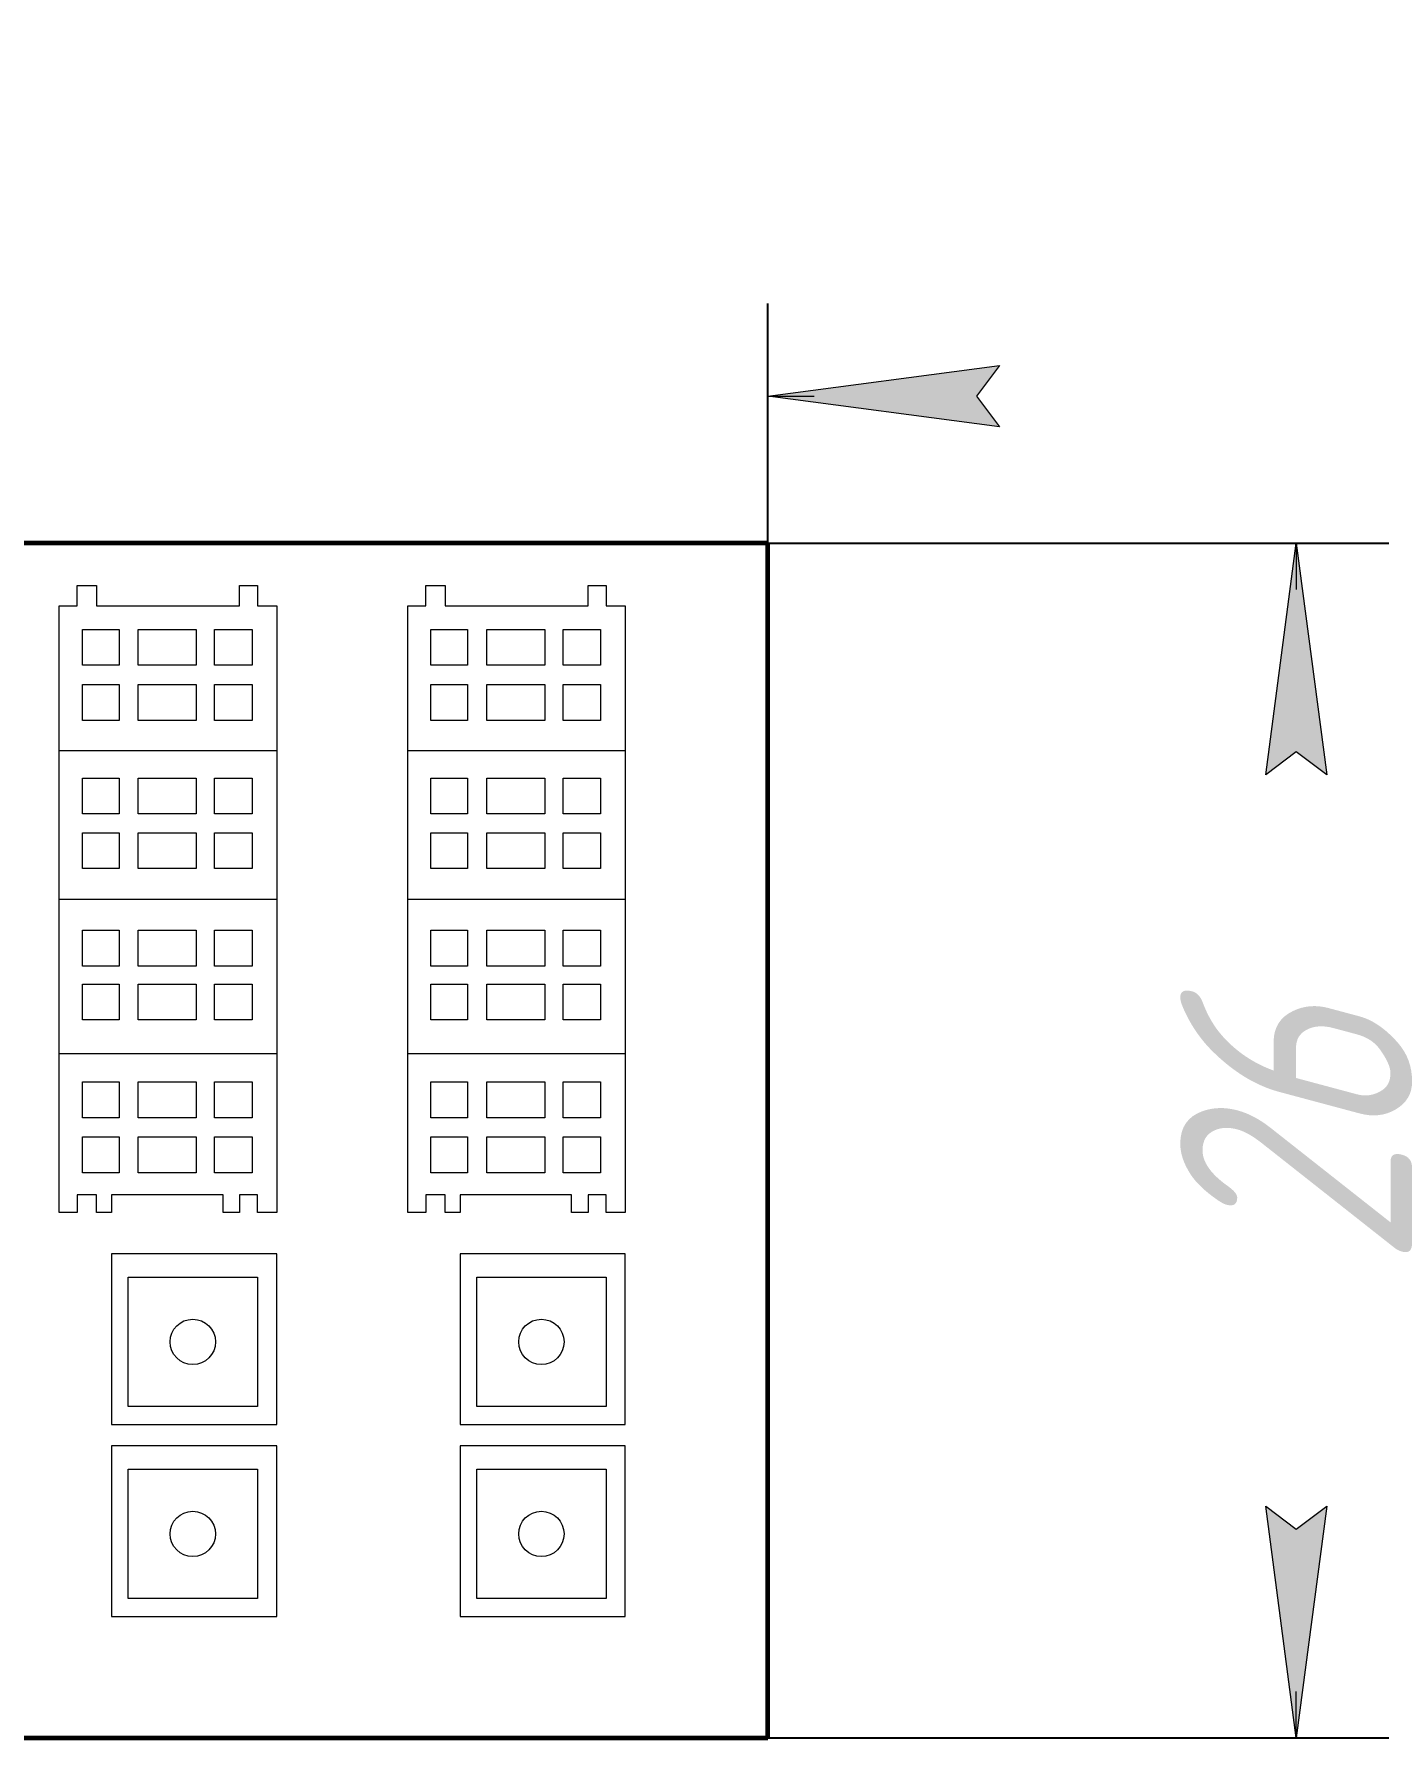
# Model space of a CAD drawing. Header units: millimetres. Extents: x 65 to 189, y 147 to 292.
# Drawn here: x 159.98 to 189.2, y 241.64 to 278.39 of the extents above; entities that cross this region are included whole.
import ezdxf

# ---------------------------------------------------------------- set-up
doc = ezdxf.new("R2010")
doc.units = ezdxf.units.MM
doc.linetypes.add('K5LT_BASIC', pattern=[0])
doc.linetypes.add('K5LT_THIN', pattern=[0])
doc.styles.add('KDIMTEXTSTYLE', font='GOST_AU.SHX', dxfattribs={"width": 0.96, "oblique": 15, "height": 5})
doc.dimstyles.new('KDIMSTYLE (1.00)', dxfattribs={"dimtxt": 5, "dimasz": 1, "dimexe": 2, "dimexo": 0, "dimgap": 1, "dimtad": 1, "dimtxsty": 'KDIMTEXTSTYLE', "dimsah": 1, "dimcen": 0, "dimdle": 1, "dimadec": 0, "dimazin": 0, "dimtfac": 0.667, "dimtmove": 0, "dimatfit": 3, "dimfxl": 1, "dimtvp": 1, "dimtolj": 1, "dimtzin": 0, "dimarcsym": 0})

# ---------------------------------------------------------------- blocks, each defined once
blk = doc.blocks.new('KDIMARROW_01')
blk.add_hatch(color=0).paths.add_polyline_path([(0, 0), (-5, 0.658), (-4.5, 0), (-5, -0.658)])
at = {"color": 0, "linetype": 'K5LT_THIN', "lineweight": 18}
for p, q in [((-4.5, 0), (-5, 0.658)), ((-5, 0.658), (0, 0)), ((0, 0), (-5, -0.658)), ((-5, -0.658), (-4.5, 0)), ((0, 0), (-1, 0))]:
    blk.add_line(p, q, dxfattribs=at)
blk = doc.blocks.new('U4')
at = {"color": 5, "linetype": 'K5LT_BASIC', "lineweight": 60, "true_color": 0x0000ff}
for p, q in [((175.805, 267.414), (134.805, 267.414)), ((134.805, 267.414), (134.805, 241.643)), ((175.805, 241.643), (175.805, 267.414)), ((134.805, 241.643), (175.805, 241.643))]:
    blk.add_line(p, q, dxfattribs=at)
blk = doc.blocks.new('U124')
at = {"color": 7, "linetype": 'K5LT_THIN', "lineweight": 18}
for p, q in [((161.024, 265.55), (161.814, 265.55)), ((161.024, 264.778), (161.024, 265.55)), ((161.814, 265.55), (161.814, 264.778)), ((161.814, 264.778), (161.024, 264.778))]:
    blk.add_line(p, q, dxfattribs=at)
blk = doc.blocks.new('U125')
at = {"color": 7, "linetype": 'K5LT_THIN', "lineweight": 18}
for p, q in [((162.226, 265.55), (163.48, 265.55)), ((162.226, 264.778), (162.226, 265.55)), ((163.48, 265.55), (163.48, 264.778)), ((163.48, 264.778), (162.226, 264.778))]:
    blk.add_line(p, q, dxfattribs=at)
blk = doc.blocks.new('U126')
at = {"color": 7, "linetype": 'K5LT_THIN', "lineweight": 18}
for p, q in [((163.874, 265.55), (164.682, 265.55)), ((163.874, 264.778), (163.874, 265.55)), ((164.682, 265.55), (164.682, 264.778)), ((164.682, 264.778), (163.874, 264.778))]:
    blk.add_line(p, q, dxfattribs=at)
blk = doc.blocks.new('U123')
for name in ['U124', 'U125', 'U126']:
    blk.add_blockref(name, (0, 0))
blk = doc.blocks.new('U128')
at = {"color": 7, "linetype": 'K5LT_THIN', "lineweight": 18}
for p, q in [((161.024, 264.363), (161.814, 264.363)), ((161.024, 263.591), (161.024, 264.363)), ((161.814, 264.363), (161.814, 263.591)), ((161.814, 263.591), (161.024, 263.591))]:
    blk.add_line(p, q, dxfattribs=at)
blk = doc.blocks.new('U129')
at = {"color": 7, "linetype": 'K5LT_THIN', "lineweight": 18}
for p, q in [((162.226, 264.363), (163.48, 264.363)), ((162.226, 263.591), (162.226, 264.363)), ((163.48, 264.363), (163.48, 263.591)), ((163.48, 263.591), (162.226, 263.591))]:
    blk.add_line(p, q, dxfattribs=at)
blk = doc.blocks.new('U130')
at = {"color": 7, "linetype": 'K5LT_THIN', "lineweight": 18}
for p, q in [((163.874, 264.363), (164.682, 264.363)), ((163.874, 263.591), (163.874, 264.363)), ((164.682, 264.363), (164.682, 263.591)), ((164.682, 263.591), (163.874, 263.591))]:
    blk.add_line(p, q, dxfattribs=at)
blk = doc.blocks.new('U127')
for name in ['U128', 'U129', 'U130']:
    blk.add_blockref(name, (0, 0))
blk = doc.blocks.new('U132')
at = {"color": 7, "linetype": 'K5LT_THIN', "lineweight": 18}
for p, q in [((161.024, 262.345), (161.814, 262.345)), ((161.024, 261.573), (161.024, 262.345)), ((161.814, 262.345), (161.814, 261.573)), ((161.814, 261.573), (161.024, 261.573))]:
    blk.add_line(p, q, dxfattribs=at)
blk = doc.blocks.new('U133')
at = {"color": 7, "linetype": 'K5LT_THIN', "lineweight": 18}
for p, q in [((162.226, 262.345), (163.48, 262.345)), ((162.226, 261.573), (162.226, 262.345)), ((163.48, 262.345), (163.48, 261.573)), ((163.48, 261.573), (162.226, 261.573))]:
    blk.add_line(p, q, dxfattribs=at)
blk = doc.blocks.new('U134')
at = {"color": 7, "linetype": 'K5LT_THIN', "lineweight": 18}
for p, q in [((163.874, 262.345), (164.682, 262.345)), ((163.874, 261.573), (163.874, 262.345)), ((164.682, 262.345), (164.682, 261.573)), ((164.682, 261.573), (163.874, 261.573))]:
    blk.add_line(p, q, dxfattribs=at)
blk = doc.blocks.new('U131')
for name in ['U132', 'U133', 'U134']:
    blk.add_blockref(name, (0, 0))
blk = doc.blocks.new('U136')
at = {"color": 7, "linetype": 'K5LT_THIN', "lineweight": 18}
for p, q in [((161.024, 261.166), (161.814, 261.166)), ((161.024, 260.394), (161.024, 261.166)), ((161.814, 261.166), (161.814, 260.394)), ((161.814, 260.394), (161.024, 260.394))]:
    blk.add_line(p, q, dxfattribs=at)
blk = doc.blocks.new('U137')
at = {"color": 7, "linetype": 'K5LT_THIN', "lineweight": 18}
for p, q in [((162.226, 261.166), (163.48, 261.166)), ((162.226, 260.394), (162.226, 261.166)), ((163.48, 261.166), (163.48, 260.394)), ((163.48, 260.394), (162.226, 260.394))]:
    blk.add_line(p, q, dxfattribs=at)
blk = doc.blocks.new('U138')
at = {"color": 7, "linetype": 'K5LT_THIN', "lineweight": 18}
for p, q in [((163.874, 261.166), (164.682, 261.166)), ((163.874, 260.394), (163.874, 261.166)), ((164.682, 261.166), (164.682, 260.394)), ((164.682, 260.394), (163.874, 260.394))]:
    blk.add_line(p, q, dxfattribs=at)
blk = doc.blocks.new('U135')
for name in ['U136', 'U137', 'U138']:
    blk.add_blockref(name, (0, 0))
blk = doc.blocks.new('U140')
at = {"color": 7, "linetype": 'K5LT_THIN', "lineweight": 18}
for p, q in [((161.024, 259.064), (161.814, 259.064)), ((161.024, 258.292), (161.024, 259.064)), ((161.814, 259.064), (161.814, 258.292)), ((161.814, 258.292), (161.024, 258.292))]:
    blk.add_line(p, q, dxfattribs=at)
blk = doc.blocks.new('U141')
at = {"color": 7, "linetype": 'K5LT_THIN', "lineweight": 18}
for p, q in [((162.226, 259.064), (163.48, 259.064)), ((162.226, 258.292), (162.226, 259.064)), ((163.48, 259.064), (163.48, 258.292)), ((163.48, 258.292), (162.226, 258.292))]:
    blk.add_line(p, q, dxfattribs=at)
blk = doc.blocks.new('U142')
at = {"color": 7, "linetype": 'K5LT_THIN', "lineweight": 18}
for p, q in [((163.874, 259.064), (164.682, 259.064)), ((163.874, 258.292), (163.874, 259.064)), ((164.682, 259.064), (164.682, 258.292)), ((164.682, 258.292), (163.874, 258.292))]:
    blk.add_line(p, q, dxfattribs=at)
blk = doc.blocks.new('U139')
for name in ['U140', 'U141', 'U142']:
    blk.add_blockref(name, (0, 0))
blk = doc.blocks.new('U144')
at = {"color": 7, "linetype": 'K5LT_THIN', "lineweight": 18}
for p, q in [((161.024, 257.903), (161.814, 257.903)), ((161.024, 257.131), (161.024, 257.903)), ((161.814, 257.903), (161.814, 257.131)), ((161.814, 257.131), (161.024, 257.131))]:
    blk.add_line(p, q, dxfattribs=at)
blk = doc.blocks.new('U145')
at = {"color": 7, "linetype": 'K5LT_THIN', "lineweight": 18}
for p, q in [((162.226, 257.903), (163.48, 257.903)), ((162.226, 257.131), (162.226, 257.903)), ((163.48, 257.903), (163.48, 257.131)), ((163.48, 257.131), (162.226, 257.131))]:
    blk.add_line(p, q, dxfattribs=at)
blk = doc.blocks.new('U146')
at = {"color": 7, "linetype": 'K5LT_THIN', "lineweight": 18}
for p, q in [((163.874, 257.903), (164.682, 257.903)), ((163.874, 257.131), (163.874, 257.903)), ((164.682, 257.903), (164.682, 257.131)), ((164.682, 257.131), (163.874, 257.131))]:
    blk.add_line(p, q, dxfattribs=at)
blk = doc.blocks.new('U143')
for name in ['U144', 'U145', 'U146']:
    blk.add_blockref(name, (0, 0))
blk = doc.blocks.new('U148')
at = {"color": 7, "linetype": 'K5LT_THIN', "lineweight": 18}
for p, q in [((161.024, 254.606), (161.814, 254.606)), ((161.024, 253.834), (161.024, 254.606)), ((161.814, 254.606), (161.814, 253.834)), ((161.814, 253.834), (161.024, 253.834))]:
    blk.add_line(p, q, dxfattribs=at)
blk = doc.blocks.new('U149')
at = {"color": 7, "linetype": 'K5LT_THIN', "lineweight": 18}
for p, q in [((162.226, 254.606), (163.48, 254.606)), ((162.226, 253.834), (162.226, 254.606)), ((163.48, 254.606), (163.48, 253.834)), ((163.48, 253.834), (162.226, 253.834))]:
    blk.add_line(p, q, dxfattribs=at)
blk = doc.blocks.new('U150')
at = {"color": 7, "linetype": 'K5LT_THIN', "lineweight": 18}
for p, q in [((163.874, 254.606), (164.682, 254.606)), ((163.874, 253.834), (163.874, 254.606)), ((164.682, 254.606), (164.682, 253.834)), ((164.682, 253.834), (163.874, 253.834))]:
    blk.add_line(p, q, dxfattribs=at)
blk = doc.blocks.new('U147')
for name in ['U148', 'U149', 'U150']:
    blk.add_blockref(name, (0, 0))
blk = doc.blocks.new('U152')
at = {"color": 7, "linetype": 'K5LT_THIN', "lineweight": 18}
for p, q in [((161.024, 255.791), (161.814, 255.791)), ((161.024, 255.019), (161.024, 255.791)), ((161.814, 255.791), (161.814, 255.019)), ((161.814, 255.019), (161.024, 255.019))]:
    blk.add_line(p, q, dxfattribs=at)
blk = doc.blocks.new('U153')
at = {"color": 7, "linetype": 'K5LT_THIN', "lineweight": 18}
for p, q in [((162.226, 255.791), (163.48, 255.791)), ((162.226, 255.019), (162.226, 255.791)), ((163.48, 255.791), (163.48, 255.019)), ((163.48, 255.019), (162.226, 255.019))]:
    blk.add_line(p, q, dxfattribs=at)
blk = doc.blocks.new('U154')
at = {"color": 7, "linetype": 'K5LT_THIN', "lineweight": 18}
for p, q in [((163.874, 255.791), (164.682, 255.791)), ((163.874, 255.019), (163.874, 255.791)), ((164.682, 255.791), (164.682, 255.019)), ((164.682, 255.019), (163.874, 255.019))]:
    blk.add_line(p, q, dxfattribs=at)
blk = doc.blocks.new('U151')
for name in ['U152', 'U153', 'U154']:
    blk.add_blockref(name, (0, 0))
blk = doc.blocks.new('U156')
at = {"color": 7, "linetype": 'K5LT_THIN', "lineweight": 18}
for p, q in [((165.214, 252.084), (161.653, 252.084)), ((161.653, 252.084), (161.653, 248.404)), ((165.214, 248.404), (165.214, 252.084)), ((161.653, 248.404), (165.214, 248.404))]:
    blk.add_line(p, q, dxfattribs=at)
blk = doc.blocks.new('U157')
at = {"color": 7, "linetype": 'K5LT_THIN', "lineweight": 18}
for p, q in [((162.009, 251.579), (164.798, 251.579)), ((162.009, 248.79), (162.009, 251.579)), ((164.798, 251.579), (164.798, 248.79)), ((164.798, 248.79), (162.009, 248.79))]:
    blk.add_line(p, q, dxfattribs=at)
blk = doc.blocks.new('U155')
at = {"color": 7, "linetype": 'K5LT_THIN', "lineweight": 18}
blk.add_circle((163.404, 250.185), 0.489, dxfattribs=at)
for name in ['U156', 'U157']:
    blk.add_blockref(name, (0, 0))
blk = doc.blocks.new('U159')
at = {"color": 7, "linetype": 'K5LT_THIN', "lineweight": 18}
for p, q in [((165.214, 247.943), (161.653, 247.943)), ((161.653, 247.943), (161.653, 244.263)), ((165.214, 244.263), (165.214, 247.943)), ((161.653, 244.263), (165.214, 244.263))]:
    blk.add_line(p, q, dxfattribs=at)
blk = doc.blocks.new('U160')
at = {"color": 7, "linetype": 'K5LT_THIN', "lineweight": 18}
for p, q in [((162.009, 247.438), (164.798, 247.438)), ((162.009, 244.649), (162.009, 247.438)), ((164.798, 247.438), (164.798, 244.649)), ((164.798, 244.649), (162.009, 244.649))]:
    blk.add_line(p, q, dxfattribs=at)
blk = doc.blocks.new('U158')
at = {"color": 7, "linetype": 'K5LT_THIN', "lineweight": 18}
blk.add_circle((163.404, 246.043), 0.489, dxfattribs=at)
for name in ['U159', 'U160']:
    blk.add_blockref(name, (0, 0))
blk = doc.blocks.new('U122')
at = {"color": 7, "linetype": 'K5LT_THIN', "lineweight": 18}
for p, q in [((160.911, 266.061), (160.911, 266.499)), ((160.911, 266.499), (161.326, 266.499)), ((161.326, 266.499), (161.326, 266.061)), ((164.413, 266.061), (164.413, 266.499)), ((164.413, 266.499), (164.798, 266.499)), ((164.798, 266.499), (164.798, 266.061)), ((160.525, 266.061), (160.911, 266.061)), ((160.525, 252.974), (160.525, 266.061)), ((161.326, 266.061), (164.413, 266.061)), ((164.798, 266.061), (165.214, 266.061)), ((165.214, 266.061), (165.214, 252.974)), ((160.525, 262.938), (165.214, 262.938)), ((160.525, 259.733), (165.214, 259.733)), ((160.525, 256.408), (165.214, 256.408)), ((161.326, 253.36), (160.911, 253.36)), ((160.911, 253.36), (160.911, 252.974)), ((161.326, 252.974), (161.326, 253.36)), ((164.057, 253.36), (161.653, 253.36)), ((161.653, 253.36), (161.653, 252.974)), ((164.057, 252.974), (164.057, 253.36)), ((164.798, 253.36), (164.413, 253.36)), ((164.413, 253.36), (164.413, 252.974)), ((164.798, 252.974), (164.798, 253.36)), ((160.911, 252.974), (160.525, 252.974)), ((161.653, 252.974), (161.326, 252.974)), ((164.413, 252.974), (164.057, 252.974)), ((165.214, 252.974), (164.798, 252.974))]:
    blk.add_line(p, q, dxfattribs=at)
for name in ['U123', 'U127', 'U131', 'U135', 'U139', 'U143', 'U151', 'U147', 'U155', 'U158']:
    blk.add_blockref(name, (0, 0))
blk = doc.blocks.new('U163')
at = {"color": 7, "linetype": 'K5LT_THIN', "lineweight": 18}
for p, q in [((168.541, 265.55), (169.331, 265.55)), ((168.541, 264.778), (168.541, 265.55)), ((169.331, 265.55), (169.331, 264.778)), ((169.331, 264.778), (168.541, 264.778))]:
    blk.add_line(p, q, dxfattribs=at)
blk = doc.blocks.new('U164')
at = {"color": 7, "linetype": 'K5LT_THIN', "lineweight": 18}
for p, q in [((169.744, 265.55), (170.997, 265.55)), ((169.744, 264.778), (169.744, 265.55)), ((170.997, 265.55), (170.997, 264.778)), ((170.997, 264.778), (169.744, 264.778))]:
    blk.add_line(p, q, dxfattribs=at)
blk = doc.blocks.new('U165')
at = {"color": 7, "linetype": 'K5LT_THIN', "lineweight": 18}
for p, q in [((171.392, 265.55), (172.199, 265.55)), ((171.392, 264.778), (171.392, 265.55)), ((172.199, 265.55), (172.199, 264.778)), ((172.199, 264.778), (171.392, 264.778))]:
    blk.add_line(p, q, dxfattribs=at)
blk = doc.blocks.new('U162')
for name in ['U163', 'U164', 'U165']:
    blk.add_blockref(name, (0, 0))
blk = doc.blocks.new('U167')
at = {"color": 7, "linetype": 'K5LT_THIN', "lineweight": 18}
for p, q in [((168.541, 264.363), (169.331, 264.363)), ((168.541, 263.591), (168.541, 264.363)), ((169.331, 264.363), (169.331, 263.591)), ((169.331, 263.591), (168.541, 263.591))]:
    blk.add_line(p, q, dxfattribs=at)
blk = doc.blocks.new('U168')
at = {"color": 7, "linetype": 'K5LT_THIN', "lineweight": 18}
for p, q in [((169.744, 264.363), (170.997, 264.363)), ((169.744, 263.591), (169.744, 264.363)), ((170.997, 264.363), (170.997, 263.591)), ((170.997, 263.591), (169.744, 263.591))]:
    blk.add_line(p, q, dxfattribs=at)
blk = doc.blocks.new('U169')
at = {"color": 7, "linetype": 'K5LT_THIN', "lineweight": 18}
for p, q in [((171.392, 264.363), (172.199, 264.363)), ((171.392, 263.591), (171.392, 264.363)), ((172.199, 264.363), (172.199, 263.591)), ((172.199, 263.591), (171.392, 263.591))]:
    blk.add_line(p, q, dxfattribs=at)
blk = doc.blocks.new('U166')
for name in ['U167', 'U168', 'U169']:
    blk.add_blockref(name, (0, 0))
blk = doc.blocks.new('U171')
at = {"color": 7, "linetype": 'K5LT_THIN', "lineweight": 18}
for p, q in [((168.541, 262.345), (169.331, 262.345)), ((168.541, 261.573), (168.541, 262.345)), ((169.331, 262.345), (169.331, 261.573)), ((169.331, 261.573), (168.541, 261.573))]:
    blk.add_line(p, q, dxfattribs=at)
blk = doc.blocks.new('U172')
at = {"color": 7, "linetype": 'K5LT_THIN', "lineweight": 18}
for p, q in [((169.744, 262.345), (170.997, 262.345)), ((169.744, 261.573), (169.744, 262.345)), ((170.997, 262.345), (170.997, 261.573)), ((170.997, 261.573), (169.744, 261.573))]:
    blk.add_line(p, q, dxfattribs=at)
blk = doc.blocks.new('U173')
at = {"color": 7, "linetype": 'K5LT_THIN', "lineweight": 18}
for p, q in [((171.392, 262.345), (172.199, 262.345)), ((171.392, 261.573), (171.392, 262.345)), ((172.199, 262.345), (172.199, 261.573)), ((172.199, 261.573), (171.392, 261.573))]:
    blk.add_line(p, q, dxfattribs=at)
blk = doc.blocks.new('U170')
for name in ['U171', 'U172', 'U173']:
    blk.add_blockref(name, (0, 0))
blk = doc.blocks.new('U175')
at = {"color": 7, "linetype": 'K5LT_THIN', "lineweight": 18}
for p, q in [((168.541, 261.166), (169.331, 261.166)), ((168.541, 260.394), (168.541, 261.166)), ((169.331, 261.166), (169.331, 260.394)), ((169.331, 260.394), (168.541, 260.394))]:
    blk.add_line(p, q, dxfattribs=at)
blk = doc.blocks.new('U176')
at = {"color": 7, "linetype": 'K5LT_THIN', "lineweight": 18}
for p, q in [((169.744, 261.166), (170.997, 261.166)), ((169.744, 260.394), (169.744, 261.166)), ((170.997, 261.166), (170.997, 260.394)), ((170.997, 260.394), (169.744, 260.394))]:
    blk.add_line(p, q, dxfattribs=at)
blk = doc.blocks.new('U177')
at = {"color": 7, "linetype": 'K5LT_THIN', "lineweight": 18}
for p, q in [((171.392, 261.166), (172.199, 261.166)), ((171.392, 260.394), (171.392, 261.166)), ((172.199, 261.166), (172.199, 260.394)), ((172.199, 260.394), (171.392, 260.394))]:
    blk.add_line(p, q, dxfattribs=at)
blk = doc.blocks.new('U174')
for name in ['U175', 'U176', 'U177']:
    blk.add_blockref(name, (0, 0))
blk = doc.blocks.new('U179')
at = {"color": 7, "linetype": 'K5LT_THIN', "lineweight": 18}
for p, q in [((168.541, 259.064), (169.331, 259.064)), ((168.541, 258.292), (168.541, 259.064)), ((169.331, 259.064), (169.331, 258.292)), ((169.331, 258.292), (168.541, 258.292))]:
    blk.add_line(p, q, dxfattribs=at)
blk = doc.blocks.new('U180')
at = {"color": 7, "linetype": 'K5LT_THIN', "lineweight": 18}
for p, q in [((169.744, 259.064), (170.997, 259.064)), ((169.744, 258.292), (169.744, 259.064)), ((170.997, 259.064), (170.997, 258.292)), ((170.997, 258.292), (169.744, 258.292))]:
    blk.add_line(p, q, dxfattribs=at)
blk = doc.blocks.new('U181')
at = {"color": 7, "linetype": 'K5LT_THIN', "lineweight": 18}
for p, q in [((171.392, 259.064), (172.199, 259.064)), ((171.392, 258.292), (171.392, 259.064)), ((172.199, 259.064), (172.199, 258.292)), ((172.199, 258.292), (171.392, 258.292))]:
    blk.add_line(p, q, dxfattribs=at)
blk = doc.blocks.new('U178')
for name in ['U179', 'U180', 'U181']:
    blk.add_blockref(name, (0, 0))
blk = doc.blocks.new('U183')
at = {"color": 7, "linetype": 'K5LT_THIN', "lineweight": 18}
for p, q in [((168.541, 257.903), (169.331, 257.903)), ((168.541, 257.131), (168.541, 257.903)), ((169.331, 257.903), (169.331, 257.131)), ((169.331, 257.131), (168.541, 257.131))]:
    blk.add_line(p, q, dxfattribs=at)
blk = doc.blocks.new('U184')
at = {"color": 7, "linetype": 'K5LT_THIN', "lineweight": 18}
for p, q in [((169.744, 257.903), (170.997, 257.903)), ((169.744, 257.131), (169.744, 257.903)), ((170.997, 257.903), (170.997, 257.131)), ((170.997, 257.131), (169.744, 257.131))]:
    blk.add_line(p, q, dxfattribs=at)
blk = doc.blocks.new('U185')
at = {"color": 7, "linetype": 'K5LT_THIN', "lineweight": 18}
for p, q in [((171.392, 257.903), (172.199, 257.903)), ((171.392, 257.131), (171.392, 257.903)), ((172.199, 257.903), (172.199, 257.131)), ((172.199, 257.131), (171.392, 257.131))]:
    blk.add_line(p, q, dxfattribs=at)
blk = doc.blocks.new('U182')
for name in ['U183', 'U184', 'U185']:
    blk.add_blockref(name, (0, 0))
blk = doc.blocks.new('U187')
at = {"color": 7, "linetype": 'K5LT_THIN', "lineweight": 18}
for p, q in [((168.541, 254.606), (169.331, 254.606)), ((168.541, 253.834), (168.541, 254.606)), ((169.331, 254.606), (169.331, 253.834)), ((169.331, 253.834), (168.541, 253.834))]:
    blk.add_line(p, q, dxfattribs=at)
blk = doc.blocks.new('U188')
at = {"color": 7, "linetype": 'K5LT_THIN', "lineweight": 18}
for p, q in [((169.744, 254.606), (170.997, 254.606)), ((169.744, 253.834), (169.744, 254.606)), ((170.997, 254.606), (170.997, 253.834)), ((170.997, 253.834), (169.744, 253.834))]:
    blk.add_line(p, q, dxfattribs=at)
blk = doc.blocks.new('U189')
at = {"color": 7, "linetype": 'K5LT_THIN', "lineweight": 18}
for p, q in [((171.392, 254.606), (172.199, 254.606)), ((171.392, 253.834), (171.392, 254.606)), ((172.199, 254.606), (172.199, 253.834)), ((172.199, 253.834), (171.392, 253.834))]:
    blk.add_line(p, q, dxfattribs=at)
blk = doc.blocks.new('U186')
for name in ['U187', 'U188', 'U189']:
    blk.add_blockref(name, (0, 0))
blk = doc.blocks.new('U191')
at = {"color": 7, "linetype": 'K5LT_THIN', "lineweight": 18}
for p, q in [((168.541, 255.791), (169.331, 255.791)), ((168.541, 255.019), (168.541, 255.791)), ((169.331, 255.791), (169.331, 255.019)), ((169.331, 255.019), (168.541, 255.019))]:
    blk.add_line(p, q, dxfattribs=at)
blk = doc.blocks.new('U192')
at = {"color": 7, "linetype": 'K5LT_THIN', "lineweight": 18}
for p, q in [((169.744, 255.791), (170.997, 255.791)), ((169.744, 255.019), (169.744, 255.791)), ((170.997, 255.791), (170.997, 255.019)), ((170.997, 255.019), (169.744, 255.019))]:
    blk.add_line(p, q, dxfattribs=at)
blk = doc.blocks.new('U193')
at = {"color": 7, "linetype": 'K5LT_THIN', "lineweight": 18}
for p, q in [((171.392, 255.791), (172.199, 255.791)), ((171.392, 255.019), (171.392, 255.791)), ((172.199, 255.791), (172.199, 255.019)), ((172.199, 255.019), (171.392, 255.019))]:
    blk.add_line(p, q, dxfattribs=at)
blk = doc.blocks.new('U190')
for name in ['U191', 'U192', 'U193']:
    blk.add_blockref(name, (0, 0))
blk = doc.blocks.new('U195')
at = {"color": 7, "linetype": 'K5LT_THIN', "lineweight": 18}
for p, q in [((172.731, 252.084), (169.17, 252.084)), ((169.17, 252.084), (169.17, 248.404)), ((172.731, 248.404), (172.731, 252.084)), ((169.17, 248.404), (172.731, 248.404))]:
    blk.add_line(p, q, dxfattribs=at)
blk = doc.blocks.new('U196')
at = {"color": 7, "linetype": 'K5LT_THIN', "lineweight": 18}
for p, q in [((169.527, 251.579), (172.316, 251.579)), ((169.527, 248.79), (169.527, 251.579)), ((172.316, 251.579), (172.316, 248.79)), ((172.316, 248.79), (169.527, 248.79))]:
    blk.add_line(p, q, dxfattribs=at)
blk = doc.blocks.new('U194')
at = {"color": 7, "linetype": 'K5LT_THIN', "lineweight": 18}
blk.add_circle((170.921, 250.185), 0.489, dxfattribs=at)
for name in ['U195', 'U196']:
    blk.add_blockref(name, (0, 0))
blk = doc.blocks.new('U198')
at = {"color": 7, "linetype": 'K5LT_THIN', "lineweight": 18}
for p, q in [((172.731, 247.943), (169.17, 247.943)), ((169.17, 247.943), (169.17, 244.263)), ((172.731, 244.263), (172.731, 247.943)), ((169.17, 244.263), (172.731, 244.263))]:
    blk.add_line(p, q, dxfattribs=at)
blk = doc.blocks.new('U199')
at = {"color": 7, "linetype": 'K5LT_THIN', "lineweight": 18}
for p, q in [((169.527, 247.438), (172.316, 247.438)), ((169.527, 244.649), (169.527, 247.438)), ((172.316, 247.438), (172.316, 244.649)), ((172.316, 244.649), (169.527, 244.649))]:
    blk.add_line(p, q, dxfattribs=at)
blk = doc.blocks.new('U197')
at = {"color": 7, "linetype": 'K5LT_THIN', "lineweight": 18}
blk.add_circle((170.921, 246.043), 0.489, dxfattribs=at)
for name in ['U198', 'U199']:
    blk.add_blockref(name, (0, 0))
blk = doc.blocks.new('U161')
at = {"color": 7, "linetype": 'K5LT_THIN', "lineweight": 18}
for p, q in [((168.429, 266.061), (168.429, 266.499)), ((168.429, 266.499), (168.844, 266.499)), ((168.844, 266.499), (168.844, 266.061)), ((171.93, 266.061), (171.93, 266.499)), ((171.93, 266.499), (172.316, 266.499)), ((172.316, 266.499), (172.316, 266.061)), ((168.043, 266.061), (168.429, 266.061)), ((168.043, 252.974), (168.043, 266.061)), ((168.844, 266.061), (171.93, 266.061)), ((172.316, 266.061), (172.731, 266.061)), ((172.731, 266.061), (172.731, 252.974)), ((168.043, 262.938), (172.731, 262.938)), ((168.043, 259.733), (172.731, 259.733)), ((168.043, 256.408), (172.731, 256.408)), ((168.844, 253.36), (168.429, 253.36)), ((168.429, 253.36), (168.429, 252.974)), ((168.844, 252.974), (168.844, 253.36)), ((171.574, 253.36), (169.17, 253.36)), ((169.17, 253.36), (169.17, 252.974)), ((171.574, 252.974), (171.574, 253.36)), ((172.316, 253.36), (171.93, 253.36)), ((171.93, 253.36), (171.93, 252.974)), ((172.316, 252.974), (172.316, 253.36)), ((168.429, 252.974), (168.043, 252.974)), ((169.17, 252.974), (168.844, 252.974)), ((171.93, 252.974), (171.574, 252.974)), ((172.731, 252.974), (172.316, 252.974))]:
    blk.add_line(p, q, dxfattribs=at)
for name in ['U162', 'U166', 'U170', 'U174', 'U178', 'U182', 'U190', 'U186', 'U194', 'U197']:
    blk.add_blockref(name, (0, 0))
blk = doc.blocks.new('U3')
for name in ['U4', 'U122', 'U161']:
    blk.add_blockref(name, (0, 0))

msp = doc.modelspace()

# ---------------------------------------------------------------- block references
msp.add_blockref('U3', (0, 0))

# ---------------------------------------------------------------- dimensions: what is measured, and where the dimension line sits
at = {"color": 7}
msp.add_linear_dim(base=(134.805, 270.583), p1=(175.805, 267.414), p2=(134.805, 267.414), location=(155.305, 270.583), dimstyle='KDIMSTYLE (1.00)', override={"dimexo": 0, "dimpost": '\\H5.0;\\W0.965;\\Q15;<>', "dimblk1": 'KDIMARROW_01', "dimblk2": 'KDIMARROW_01', "dimse1": 0, "dimse2": 0, "dimclrt": 7, "dimtolj": 1}, dxfattribs=at).render()
msp.add_linear_dim(base=(187.2, 267.414), p1=(175.805, 241.643), p2=(175.805, 267.414), angle=90, location=(187.2, 254.528), text='\\H5.0;\\W0.965;\\Q15;\\H5.0;\\W0.965;\\Q15;\\Q15;26', dimstyle='KDIMSTYLE (1.00)', override={"dimexo": 0, "dimblk1": 'KDIMARROW_01', "dimblk2": 'KDIMARROW_01', "dimse1": 0, "dimse2": 0, "dimclrt": 7, "dimtolj": 1}, dxfattribs=at).render()

doc.saveas('drawing.dxf')
